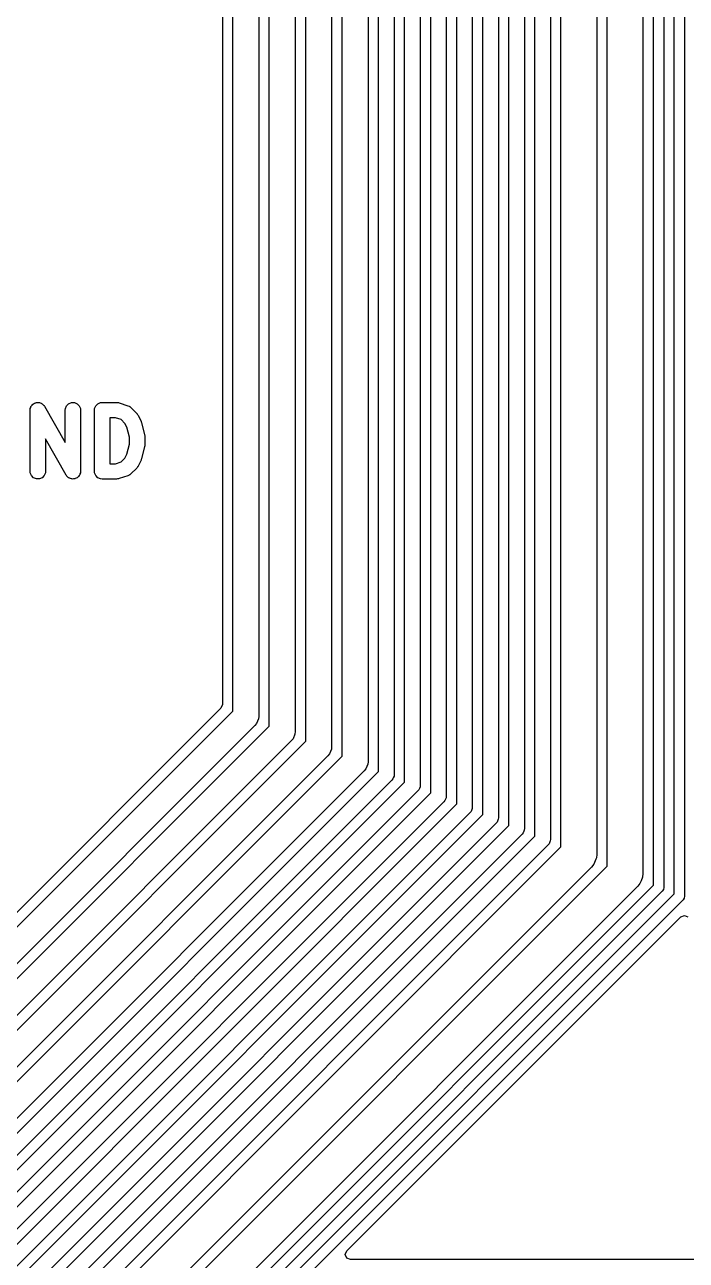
# Model space of a CAD drawing. Extents: x 117.4 to 171.8, y -136.1 to -67.8.
# Drawn here: x 140.94 to 147.42, y -115.93 to -103.84 of the extents above; entities that cross this region are included whole.
import ezdxf

# ---------------------------------------------------------------- set-up
doc = ezdxf.new("R2010")
doc.units = 0
doc.layers.add('BLACK', color=7, linetype='CONTINUOUS')

msp = doc.modelspace()

# ---------------------------------------------------------------- linework, layer by layer
at = {"layer": 'BLACK', "linetype": 'CONTINUOUS'}
for p, q in [((147.2998, -112.342706), (147.2998, -75.552696)), ((147.4014, -75.531654), (147.4014, -112.363748)), ((147.0966, -112.258538), (147.0966, -75.636864)), ((147.1982, -75.615822), (147.1982, -112.27958)), ((146.994, -79.54174), (146.994, -112.143552)), ((146.644, -112.071064), (146.644, -79.614226)), ((146.5414, -79.729213), (146.5414, -111.956078)), ((146.1914, -111.88359), (146.1914, -79.801699)), ((146.0888, -83.508332), (146.0888, -111.80953)), ((145.9364, -111.777966), (145.9364, -83.539895)), ((145.8338, -83.750401), (145.833799, -111.703907)), ((145.681399, -111.672343), (145.681399, -83.781964)), ((145.4264, -111.566719), (145.4264, -83.956603)), ((145.5788, -83.92504), (145.5788, -111.598282)), ((145.1714, -111.461094), (145.1714, -84.079163)), ((145.3238, -84.0476), (145.3238, -111.492658)), ((144.9164, -111.35547), (144.9164, -84.199787)), ((145.0688, -84.168224), (145.0688, -111.387034)), ((144.8138, -93.656976), (144.8138, -111.28141)), ((144.4064, -111.144222), (144.4064, -93.794163)), ((144.5588, -93.7626), (144.5588, -111.175786)), ((144.6614, -111.249846), (144.6614, -93.688539)), ((144.3038, -93.9226), (144.3038, -111.04912)), ((144.0498, -110.996514), (144.0498, -93.975205)), ((143.6932, -110.848806), (143.6932, -94.152605)), ((143.9472, -94.1), (143.9472, -110.901412)), ((143.5906, -94.247708), (143.5906, -110.753704)), ((143.234, -94.395418), (143.234, -110.605996)), ((143.3366, -110.701098), (143.3366, -94.300313)), ((142.98, -110.55339), (142.98, -94.448023)), ((142.8775, -101.455743), (142.8775, -110.490224)), ((140.997982, -107.594139), (141.001799, -107.584923)), ((141.001799, -107.584923), (141.004424, -107.5753)), ((141.004424, -107.5753), (141.007351, -107.571519)), ((141.007351, -107.571519), (141.009181, -107.567103)), ((141.009181, -107.567103), (141.016231, -107.560052)), ((141.016231, -107.560052), (141.022341, -107.552163)), ((141.022341, -107.552163), (141.026494, -107.549789)), ((141.026494, -107.549789), (141.029873, -107.546411)), ((141.029873, -107.546411), (141.039085, -107.542594)), ((141.039085, -107.542594), (141.04775, -107.537644)), ((141.04775, -107.537644), (141.052493, -107.537041)), ((141.052493, -107.537041), (141.056909, -107.535212)), ((141.056909, -107.535212), (141.066883, -107.535212)), ((141.066883, -107.535212), (141.07678, -107.533954)), ((141.07678, -107.533954), (141.081392, -107.535212)), ((141.081392, -107.535212), (141.086173, -107.535212)), ((141.086173, -107.535212), (141.095388, -107.539029)), ((141.095388, -107.539029), (141.105012, -107.541654)), ((141.105012, -107.541654), (141.108792, -107.544581)), ((141.108792, -107.544581), (141.113209, -107.546411)), ((141.113209, -107.546411), (141.120259, -107.553461)), ((141.120259, -107.553461), (141.128149, -107.559571)), ((141.128149, -107.559571), (141.132501, -107.565703)), ((141.132501, -107.565703), (141.133901, -107.567103)), ((141.133901, -107.567103), (141.13447, -107.568477)), ((141.13447, -107.568477), (141.136659, -107.571561)), ((141.136659, -107.571561), (141.339398, -107.926354)), ((141.340839, -107.594139), (141.352038, -107.567103)), ((141.352038, -107.567103), (141.37273, -107.546411)), ((141.37273, -107.546411), (141.399766, -107.535212)), ((141.399766, -107.535212), (141.42903, -107.535212)), ((141.42903, -107.535212), (141.456066, -107.546411)), ((141.456066, -107.546411), (141.476758, -107.567103)), ((141.476758, -107.567103), (141.487957, -107.594139)), ((141.626553, -107.594139), (141.637752, -107.567103)), ((141.637752, -107.567103), (141.658444, -107.546411)), ((141.658444, -107.546411), (141.68548, -107.535212)), ((141.68548, -107.535212), (141.700112, -107.533771)), ((141.700112, -107.533771), (141.842969, -107.533771)), ((141.842969, -107.533771), (141.850374, -107.5345)), ((141.850374, -107.5345), (141.852349, -107.53436)), ((141.852349, -107.53436), (141.854946, -107.53495)), ((141.854946, -107.53495), (141.857601, -107.535212)), ((141.857601, -107.535212), (141.859432, -107.53597)), ((141.859432, -107.53597), (141.866686, -107.53762)), ((141.866686, -107.53762), (141.952399, -107.566191)), ((141.952399, -107.566191), (141.965825, -107.572185)), ((141.965825, -107.572185), (141.96786, -107.57395)), ((141.96786, -107.57395), (141.970351, -107.574982)), ((141.970351, -107.574982), (141.981716, -107.584309)), ((141.981716, -107.584309), (142.038859, -107.641452)), ((140.996541, -107.608771), (140.996911, -107.605007)), ((140.996541, -108.208771), (140.996541, -107.608771)), ((140.996724, -107.603532), (140.997245, -107.601621)), ((140.996911, -107.605007), (140.996724, -107.603532)), ((140.997245, -107.601621), (140.997982, -107.594139)), ((141.339398, -107.608771), (141.340839, -107.594139)), ((141.339398, -107.926354), (141.339398, -107.608771)), ((141.487957, -107.594139), (141.489398, -107.608771)), ((141.489398, -107.608771), (141.489398, -108.208771)), ((141.625112, -107.608771), (141.626553, -107.594139)), ((141.625112, -108.208771), (141.625112, -107.608771)), ((141.830799, -107.683771), (141.775112, -107.683771)), ((141.775112, -107.683771), (141.775112, -108.133771)), ((141.888169, -107.702894), (141.830799, -107.683771)), ((141.924186, -107.738911), (141.888169, -107.702894)), ((142.038859, -107.641452), (142.043579, -107.647204)), ((142.043579, -107.647204), (142.045076, -107.648502)), ((142.045076, -107.648502), (142.046495, -107.650757)), ((142.046495, -107.650757), (142.048186, -107.652817)), ((142.048186, -107.652817), (142.048943, -107.654646)), ((142.048943, -107.654646), (142.052908, -107.660944)), ((142.052908, -107.660944), (142.081479, -107.718088)), ((141.943632, -107.777803), (141.924186, -107.738911)), ((141.967969, -107.875148), (141.943632, -107.777803)), ((142.081479, -107.718088), (142.081887, -107.719155)), ((142.081887, -107.719155), (142.082211, -107.719592)), ((142.082211, -107.719592), (142.084412, -107.725752)), ((142.084412, -107.725752), (142.086734, -107.73182)), ((142.086734, -107.73182), (142.086772, -107.732358)), ((142.086772, -107.732358), (142.087158, -107.733438)), ((142.087158, -107.733438), (142.11573, -107.847723)), ((141.34928, -108.245982), (141.146541, -107.891188)), ((141.146541, -107.891188), (141.146541, -108.208771)), ((141.943632, -108.039738), (141.967969, -107.942393)), ((141.967969, -107.942393), (141.967969, -107.875148)), ((142.11573, -107.847723), (142.116105, -107.850261)), ((142.116105, -107.850261), (142.116528, -107.851282)), ((142.116528, -107.851282), (142.11707, -107.856793)), ((142.11707, -107.856793), (142.11788, -107.862268)), ((142.11788, -107.862268), (142.117717, -107.86336)), ((142.117717, -107.86336), (142.117969, -107.865914)), ((142.117969, -107.951628), (142.117717, -107.954181)), ((142.117969, -107.865914), (142.117969, -107.951628)), ((141.924186, -108.07863), (141.943632, -108.039738)), ((142.11573, -107.969819), (142.087158, -108.084104)), ((142.116105, -107.96728), (142.11573, -107.969819)), ((142.116528, -107.96626), (142.116105, -107.96728)), ((142.11707, -107.960748), (142.116528, -107.96626)), ((142.11788, -107.955274), (142.11707, -107.960748)), ((142.117717, -107.954181), (142.11788, -107.955274)), ((141.775112, -108.133771), (141.830799, -108.133771)), ((141.830799, -108.133771), (141.888169, -108.114647)), ((141.888169, -108.114647), (141.924186, -108.07863)), ((142.038859, -108.17609), (141.981716, -108.233233)), ((142.043579, -108.170337), (142.038859, -108.17609)), ((142.045076, -108.16904), (142.043579, -108.170337)), ((142.046495, -108.166784), (142.045076, -108.16904)), ((142.048186, -108.164725), (142.046495, -108.166784)), ((142.048943, -108.162895), (142.048186, -108.164725)), ((142.052908, -108.156598), (142.048943, -108.162895)), ((142.081479, -108.099454), (142.052908, -108.156598)), ((142.081887, -108.098386), (142.081479, -108.099454)), ((142.082211, -108.09795), (142.081887, -108.098386)), ((142.084412, -108.091789), (142.082211, -108.09795)), ((142.086734, -108.085722), (142.084412, -108.091789)), ((142.086772, -108.085183), (142.086734, -108.085722)), ((142.087158, -108.084104), (142.086772, -108.085183)), ((140.997982, -108.223403), (140.996541, -108.208771)), ((141.009181, -108.250439), (140.997982, -108.223403)), ((141.029873, -108.271131), (141.009181, -108.250439)), ((141.056909, -108.28233), (141.029873, -108.271131)), ((141.086173, -108.28233), (141.056909, -108.28233)), ((141.113209, -108.271131), (141.086173, -108.28233)), ((141.133901, -108.250439), (141.113209, -108.271131)), ((141.1451, -108.223403), (141.133901, -108.250439)), ((141.146541, -108.208771), (141.1451, -108.223403)), ((141.351469, -108.249065), (141.34928, -108.245982)), ((141.352038, -108.250439), (141.351469, -108.249065)), ((141.353437, -108.251838), (141.352038, -108.250439)), ((141.357791, -108.257971), (141.353437, -108.251838)), ((141.365677, -108.264078), (141.357791, -108.257971)), ((141.37273, -108.271131), (141.365677, -108.264078)), ((141.377146, -108.27296), (141.37273, -108.271131)), ((141.380928, -108.275889), (141.377146, -108.27296)), ((141.390553, -108.278514), (141.380928, -108.275889)), ((141.399766, -108.28233), (141.390553, -108.278514)), ((141.404546, -108.28233), (141.399766, -108.28233)), ((141.409159, -108.283588), (141.404546, -108.28233)), ((141.419056, -108.28233), (141.409159, -108.283588)), ((141.42903, -108.28233), (141.419056, -108.28233)), ((141.433445, -108.280501), (141.42903, -108.28233)), ((141.43819, -108.279898), (141.433445, -108.280501)), ((141.446855, -108.274946), (141.43819, -108.279898)), ((141.456066, -108.271131), (141.446855, -108.274946)), ((141.459444, -108.267752), (141.456066, -108.271131)), ((141.463598, -108.265379), (141.459444, -108.267752)), ((141.469707, -108.257489), (141.463598, -108.265379)), ((141.476758, -108.250439), (141.469707, -108.257489)), ((141.478587, -108.246022), (141.476758, -108.250439)), ((141.481515, -108.242242), (141.478587, -108.246022)), ((141.484139, -108.232618), (141.481515, -108.242242)), ((141.487957, -108.223403), (141.484139, -108.232618)), ((141.488693, -108.21592), (141.487957, -108.223403)), ((141.489215, -108.21401), (141.488693, -108.21592)), ((141.489398, -108.208771), (141.489027, -108.212534)), ((141.489027, -108.212534), (141.489215, -108.21401)), ((141.626553, -108.223403), (141.625112, -108.208771)), ((141.637752, -108.250439), (141.626553, -108.223403)), ((141.658444, -108.271131), (141.637752, -108.250439)), ((141.68548, -108.28233), (141.658444, -108.271131)), ((141.700112, -108.283771), (141.68548, -108.28233)), ((141.842969, -108.283771), (141.700112, -108.283771)), ((141.850374, -108.283041), (141.842969, -108.283771)), ((141.852349, -108.283182), (141.850374, -108.283041)), ((141.854946, -108.282591), (141.852349, -108.283182)), ((141.857601, -108.28233), (141.854946, -108.282591)), ((141.859432, -108.281571), (141.857601, -108.28233)), ((141.866686, -108.279922), (141.859432, -108.281571)), ((141.952399, -108.251351), (141.866686, -108.279922)), ((141.965825, -108.245357), (141.952399, -108.251351)), ((141.96786, -108.243591), (141.965825, -108.245357)), ((141.970351, -108.24256), (141.96786, -108.243591)), ((141.981716, -108.233233), (141.970351, -108.24256)), ((142.8775, -110.490224), (142.862855, -110.525579)), ((142.862855, -110.525579), (140.042579, -113.345855)), ((140.07039, -113.463), (142.98, -110.55339)), ((143.234, -110.605996), (143.23156, -110.630772)), ((139.074698, -114.963), (143.3366, -110.701098)), ((143.196803, -110.695799), (140.212799, -113.679803)), ((143.212597, -110.676554), (143.196803, -110.695799)), ((143.23156, -110.630773), (143.212597, -110.676554)), ((143.23156, -110.630772), (143.23156, -110.630773)), ((137.979006, -116.563), (143.6932, -110.848806)), ((143.553403, -110.843506), (139.217107, -115.179803)), ((143.569197, -110.824262), (143.553403, -110.843506)), ((143.58816, -110.778481), (143.569197, -110.824262)), ((143.5906, -110.753704), (143.58816, -110.77848)), ((143.58816, -110.77848), (143.58816, -110.778481)), ((143.925797, -110.97197), (143.910003, -110.991214)), ((143.94476, -110.926189), (143.925797, -110.97197)), ((143.9472, -110.901412), (143.94476, -110.926188)), ((143.94476, -110.926188), (143.94476, -110.926189)), ((136.583314, -118.463), (144.0498, -110.996514)), ((143.910003, -110.991214), (138.121415, -116.779803)), ((144.30136, -111.073897), (144.282397, -111.119678)), ((144.3038, -111.04912), (144.30136, -111.073896)), ((144.30136, -111.073896), (144.30136, -111.073897)), ((132.277317, -123.273305), (144.4064, -111.144222)), ((144.266603, -111.138922), (136.725723, -118.679803)), ((144.282397, -111.119678), (144.266603, -111.138922)), ((144.550699, -111.206675), (144.545958, -111.218121)), ((144.557336, -111.190652), (144.550699, -111.206675)), ((144.5588, -111.175786), (144.557336, -111.190652)), ((144.536481, -111.229668), (132.407399, -123.35875)), ((132.532317, -123.378929), (144.6614, -111.249846)), ((144.791481, -111.335292), (132.662398, -123.464375)), ((144.545958, -111.218121), (144.536481, -111.229668)), ((144.800958, -111.323745), (144.791481, -111.335292)), ((144.805699, -111.312298), (144.800958, -111.323745)), ((144.812336, -111.296276), (144.805699, -111.312298)), ((144.8138, -111.28141), (144.812336, -111.296276)), ((133.716117, -122.555753), (144.9164, -111.35547)), ((145.046482, -111.440915), (133.846199, -122.641198)), ((145.055959, -111.429368), (145.046482, -111.440915)), ((145.067336, -111.4019), (145.055959, -111.429368)), ((145.0688, -111.387034), (145.067336, -111.4019)), ((135.003517, -121.628976), (145.1714, -111.461094)), ((145.301482, -111.546539), (135.133599, -121.714421)), ((135.258518, -121.734601), (145.4264, -111.566719)), ((145.310958, -111.534992), (145.301482, -111.546539)), ((145.322336, -111.507524), (145.310958, -111.534992)), ((145.3238, -111.492658), (145.322336, -111.507524)), ((145.556482, -111.652163), (135.388599, -121.820047)), ((135.513518, -121.840225), (145.681399, -111.672343)), ((145.565958, -111.640616), (145.556482, -111.652163)), ((145.577336, -111.613148), (145.565958, -111.640616)), ((145.5788, -111.598282), (145.577336, -111.613148)), ((145.81148, -111.757789), (135.643599, -121.925671)), ((135.768518, -121.945847), (145.9364, -111.777966)), ((145.820957, -111.746242), (145.81148, -111.757789)), ((145.827684, -111.73), (145.820957, -111.746242)), ((145.832335, -111.718773), (145.827684, -111.73)), ((145.833799, -111.703907), (145.832335, -111.718773)), ((146.0888, -111.80953), (146.087336, -111.824396)), ((146.066481, -111.863412), (135.898599, -122.031293)), ((136.052454, -122.022536), (146.1914, -111.88359)), ((146.075958, -111.851865), (146.066481, -111.863412)), ((146.07929, -111.843819), (146.075958, -111.851865)), ((146.087336, -111.824396), (146.07929, -111.843819)), ((146.511902, -112.053307), (146.490144, -112.079822)), ((146.511907, -112.053303), (146.511902, -112.053307)), ((146.533428, -112.001347), (146.511907, -112.053303)), ((146.538038, -111.990218), (146.533428, -112.001347)), ((146.5414, -111.956078), (146.538038, -111.990208)), ((146.538038, -111.990208), (146.538038, -111.990218)), ((146.490144, -112.079822), (136.351198, -122.218768)), ((136.505054, -122.21001), (146.644, -112.071064)), ((146.990638, -112.177692), (146.97533, -112.214646)), ((146.994, -112.143552), (146.990638, -112.177682)), ((146.990638, -112.177682), (146.990638, -112.177692)), ((146.942744, -112.267296), (136.803798, -122.406242)), ((136.921277, -122.433861), (147.0966, -112.258538)), ((146.964502, -112.240781), (146.942744, -112.267296)), ((146.964507, -112.240777), (146.964502, -112.240781)), ((146.97533, -112.214646), (146.964507, -112.240777)), ((147.194333, -112.29902), (147.183321, -112.315501)), ((147.1982, -112.27958), (147.194333, -112.29902)), ((147.183321, -112.315501), (137.007998, -122.490824)), ((137.124477, -122.518029), (147.2998, -112.342706)), ((147.386521, -112.399669), (137.211198, -122.574992)), ((147.397533, -112.383188), (147.386521, -112.399669)), ((147.4014, -112.363748), (147.397533, -112.383188)), ((144.095202, -115.835945), (147.363945, -112.567202)), ((147.363945, -112.567202), (147.3993, -112.552557)), ((147.3993, -112.552557), (147.434655, -112.567202)), ((144.080557, -115.8713), (144.095202, -115.835945)), ((144.095202, -115.906655), (144.080557, -115.8713)), ((144.130557, -115.9213), (144.095202, -115.906655)), ((147.635546, -115.9213), (144.130557, -115.9213))]:
    msp.add_line(p, q, dxfattribs=at)

doc.saveas('drawing.dxf')
